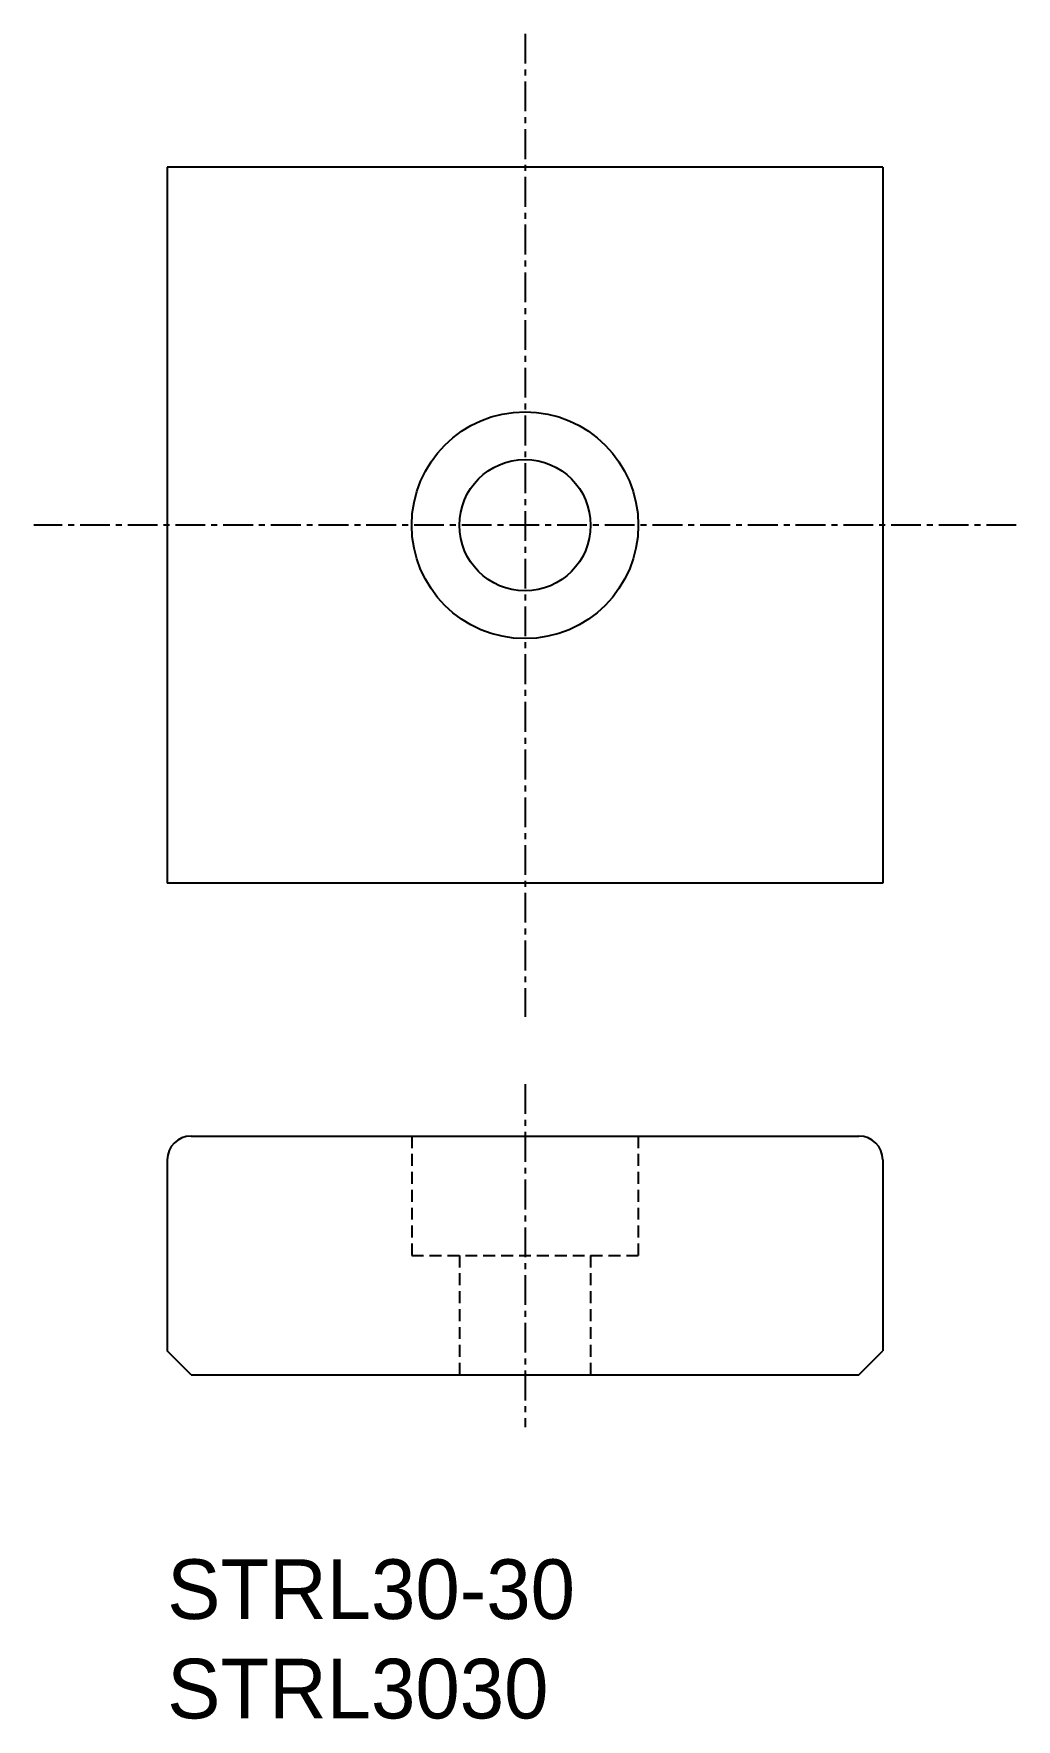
# Model space of a CAD drawing. Extents: x 4.4 to 45.6, y 10 to 80.6.
import ezdxf

# ---------------------------------------------------------------- set-up
doc = ezdxf.new("R2010")
doc.units = 0
doc.linetypes.add('CENTER', pattern=[2, 1.25, -0.25, 0.25, -0.25])
doc.linetypes.add('DASHED', pattern=[0.75, 0.5, -0.25])
doc.layers.get('0').update_dxf_attribs({"linetype": 'CONTINUOUS'})
doc.layers.add('CENTER', color=1, linetype='CENTER')

msp = doc.modelspace()

# ---------------------------------------------------------------- linework, layer by layer
at = {"color": 7, "linetype": 'CONTINUOUS'}
for p, q in [((10, 75), (10, 45)), ((40, 75), (10, 75)), ((40, 75), (40, 45)), ((40, 45), (10, 45)), ((11, 34.403), (39, 34.403)), ((10, 33.403), (10, 25.403)), ((40, 33.403), (40, 25.403)), ((11, 24.403), (10, 25.403)), ((39, 24.403), (40, 25.403)), ((11, 24.403), (39, 24.403))]:
    msp.add_line(p, q, dxfattribs=at)
at = {"color": 3, "linetype": 'DASHED'}
for p, q in [((20.25, 34.403), (20.25, 29.403)), ((29.75, 34.403), (29.75, 29.403)), ((20.25, 29.403), (29.75, 29.403)), ((22.25, 29.403), (22.25, 24.403)), ((27.75, 29.403), (27.75, 24.403))]:
    msp.add_line(p, q, dxfattribs=at)
at = {"color": 7, "linetype": 'CONTINUOUS'}
for radius in [4.75, 2.75]:
    msp.add_circle((25, 60), radius, dxfattribs=at)
for centre, start, end in [((11, 33.403), 90, 180), ((39, 33.403), 0, 90)]:
    msp.add_arc(centre, 1, start, end, dxfattribs=at)
at = {"layer": 'CENTER', "color": 1, "linetype": 'CENTER'}
for p, q in [((25, 80.597), (25, 39.403)), ((45.597, 60), (4.403, 60)), ((25, 36.579), (25, 22.204))]:
    msp.add_line(p, q, dxfattribs=at)

# ---------------------------------------------------------------- texts
at = {"color": 7, "linetype": 'CONTINUOUS'}
for s, p in [('STRL30-30', (10, 14.167)), ('STRL3030', (10, 10))]:
    msp.add_text(s, height=2.5, dxfattribs=at).set_placement(p)

doc.saveas('drawing.dxf')
